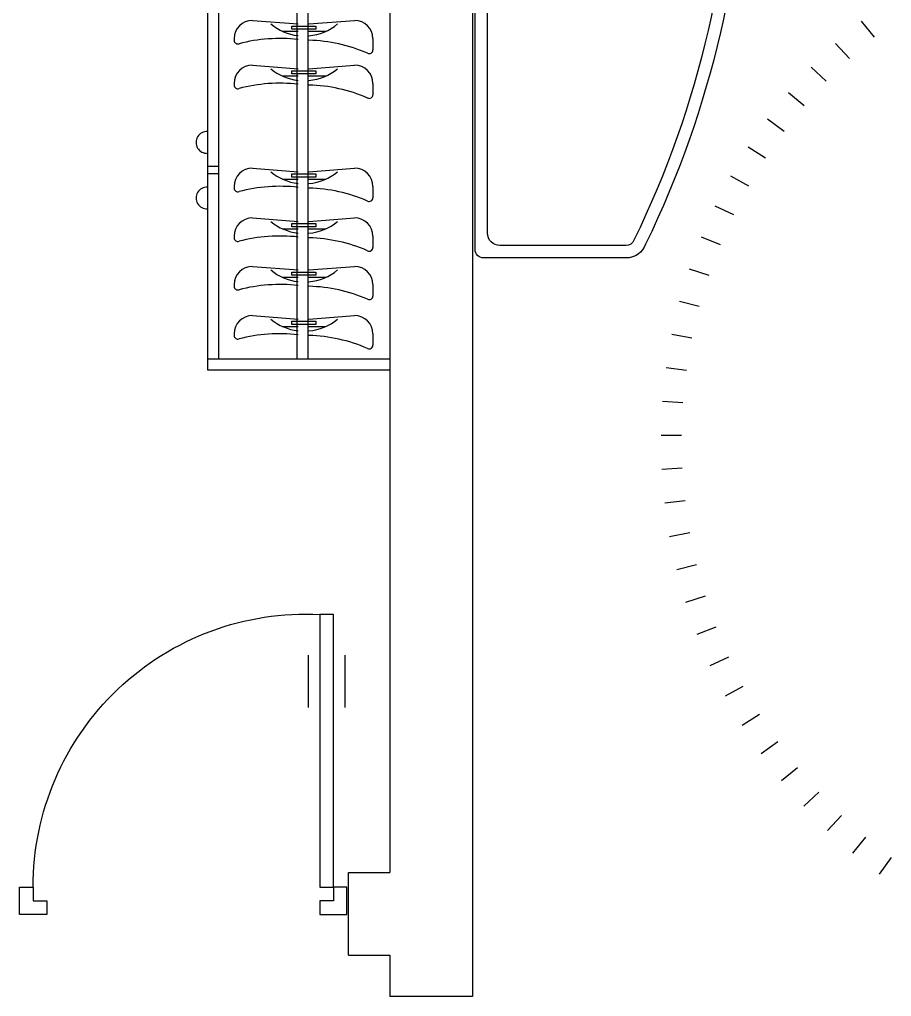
# Model space of a CAD drawing. Header units: millimetres. Extents: x 630 to 33459, y 325 to 36927.
# Drawn here: x 25049 to 27157, y 27395 to 29758 of the extents above; entities that cross this region are included whole.
import ezdxf

# ---------------------------------------------------------------- set-up
doc = ezdxf.new("R2010")
doc.units = ezdxf.units.MM
for name, color, linetype in [('JJ', 8, 'Continuous'), ('PUB_WINDW', 7, 'Continuous'), ('WALL', 255, 'Continuous'), ('WINDOW', 2, 'Continuous')]:
    doc.layers.add(name, color=color, linetype=linetype)
doc.styles.add('DIM_FONT', font='SIMPLEX', dxfattribs={"width": 0.8})
doc.styles.get("Standard").update_dxf_attribs({"font": 'arial.ttf'})

# ---------------------------------------------------------------- blocks, each defined once
blk = doc.blocks.new('YI')
for p, q in [((112.6, 178.4), (143.8, 178.4)), ((72.4, 3.4), (62.6, 128.4)), ((92.4, 3.4), (92.4, 49.7)), ((62.6, -151.6), (72.4, -26.6)), ((92.4, -69.2), (92.4, -26.6)), ((112.6, -201.6), (117.3, -201.6))]:
    blk.add_line(p, q)
blk.add_lwpolyline([(78.3, -43.2), (78.3, 22.3), (86.8, 22.3), (86.8, -43.2)], close=True)
for centre, radius, start, end in [((112.6, 128.4), 50, 90, 180), ((544.7, -7.4), 427.7, 156.4083, 178.5504), ((143.8, 168.4), 10, 332.3808, 90), ((-38.5, -9.7), 143.8, 5.2399, 39.5163), ((-38.5, -9.7), 143.8, 320.4837, 353.2645), ((549.1, -76.4), 436.9, 173.453, 194.8406), ((112.6, -151.6), 50, 180, 270), ((117.3, -191.6), 10, 270, 19.1838)]:
    blk.add_arc(centre, radius, start, end)
blk = doc.blocks.new('YIG')
for p, q in [((500, 1100), (0, 1100)), ((500, 0), (500, 1100)), ((500, 1070), (0, 1070)), ((225.4, 30), (225.4, 1070)), ((225.4, 30), (225.4, 1070)), ((255.4, 30), (255.4, 1070)), ((470, 30), (470, 1070)), ((470, 562.9), (500, 562.9)), ((470, 542.9), (500, 542.9)), ((0, 30), (500, 30)), ((500, 0), (0, 0)), ((0, 0), (500, 0))]:
    blk.add_line(p, q)
for centre in [(501.3, 628.9), (501.3, 476.5)]:
    blk.add_arc(centre, 30, 267.5434, 92.4566)
at = {"rotation": 90}
for p in [(225.4, 888.8), (225.4, 753.9), (225.4, 620.9), (225.4, 484.6), (225.4, 201.9), (225.4, 79.2)]:
    blk.add_blockref('YI', p, dxfattribs=at)
blk = doc.blocks.new('_L15QIU')
blk.add_blockref('YIG', (-255.4, -550))
at = {"style": 'DIM_FONT', "width": 0.8, "flags": 9}
for tag in ['YSIZE', 'XSIZE']:
    blk.add_attdef(tag, (0, 0), '', height=0.5, dxfattribs=at)
blk = doc.blocks.new('_C30KGW')
blk.add_blockref('_L15QIU', (-241.8, 535.6))
at = {"width": 0.8, "flags": 9}
blk.add_attdef('XSIZE', (0, 0), '', height=0.5, dxfattribs=at)
blk = doc.blocks.new('A$C29FB18EA')
at = {"layer": 'JJ'}
for p, q in [((442.1, 970.3), (1.1, 970.3)), ((442.1, 943.8), (1.1, 943.8))]:
    blk.add_line(p, q, dxfattribs=at)
at = {"layer": 'JJ', "extrusion": (0, 0, -1), "xscale": 0.8820000000000001, "yscale": 0.8820000000000001, "zscale": -0.882, "rotation": 180.0000000003423}
blk.add_blockref('_C30KGW', (-439.5, 957.5), dxfattribs=at)
at = {"layer": 'JJ', "style": 'DIM_FONT', "oblique": -180, "text_generation_flag": 4, "width": 0.8, "flags": 9}
for tag in ['YSIZE', 'XSIZE']:
    blk.add_attdef(tag, (1.1, 0), '', height=0.5, rotation=135, dxfattribs=at)
blk = doc.blocks.new('M_A23MCU')
for p, q in [((-0.4541, 0.0807), (-0.4541, 0.9053)), ((-0.4541, 0.9053), (-0.4129, 0.9053)), ((-0.4129, 0.9053), (-0.4129, 0.0807)), ((-0.489, 0.7822), (-0.489, 0.6235)), ((-0.378, 0.7822), (-0.378, 0.6235)), ((-0.4953, -0.0018), (-0.4953, 0.0807)), ((-0.4953, 0.0807), (-0.4541, 0.0807)), ((-0.4129, 0.0807), (-0.4541, 0.0807)), ((-0.4541, 0.0807), (-0.4541, 0.0395)), ((0.4529, 0.0807), (0.4529, 0.0395)), ((0.4941, 0.0807), (0.4529, 0.0807)), ((0.4941, -0.0018), (0.4941, 0.0807)), ((-0.4541, 0.0395), (-0.4129, 0.0395)), ((-0.4129, 0.0395), (-0.4129, -0.0018)), ((0.4117, 0.0395), (0.4117, -0.0018)), ((0.4529, 0.0395), (0.4117, 0.0395)), ((-0.4129, -0.0018), (-0.4953, -0.0018)), ((-0.4953, -0.0018), (-0.4953, -0.0018)), ((0.4117, -0.0018), (0.4941, -0.0018)), ((0.4941, -0.0018), (0.4941, -0.0018))]:
    blk.add_line(p, q)
blk.add_arc((-0.3716, 0.0817), 0.8246, 359.9283, 92.866)
blk = doc.blocks.new('1T4F83聚福元')
at = {"layer": 'JJ'}
for p, q in [((10684.2, 17118.1, -1600), (10715.7, 17079.9, -1600)), ((10622.1, 17064.5, -1600), (10656, 17028.4, -1600)), ((10563.5, 17007.1, -1600), (10599.6, 16973.1, -1600)), ((10508.7, 16946.1, -1600), (10546.8, 16914.5, -1600)), ((10457.7, 16881.8, -1600), (10497.8, 16852.6, -1600)), ((10410.9, 16814.4, -1600), (10452.8, 16787.8, -1600)), ((10368.5, 16744.2, -1600), (10411.9, 16720.3, -1600)), ((10330.5, 16671.5, -1600), (10375.3, 16650.4, -1600)), ((10297.2, 16596.5, -1600), (10343.2, 16578.3, -1600)), ((10268.6, 16519.6, -1600), (10315.7, 16504.3, -1600)), ((10244.9, 16441.1, -1600), (10292.9, 16428.8, -1600)), ((10226.2, 16361.2, -1600), (10274.9, 16352, -1600)), ((10212.6, 16280.4, -1600), (10261.8, 16274.1, -1600)), ((10204.1, 16198.8, -1600), (10253.5, 16195.7, -1600)), ((10200.7, 16116.8, -1600), (10250.2, 16116.8, -1600)), ((10202.4, 16034.8, -1600), (10251.9, 16037.9, -1600)), ((10209.3, 15953.1, -1600), (10258.5, 15959.3, -1600)), ((10221.3, 15871.9, -1600), (10270, 15881.2, -1600)), ((10238.4, 15791.7, -1600), (10286.4, 15804, -1600)), ((10260.5, 15712.7, -1600), (10307.6, 15728, -1600)), ((10287.5, 15635.2, -1600), (10333.6, 15653.5, -1600)), ((10319.4, 15559.6, -1600), (10364.2, 15580.7, -1600)), ((10355.9, 15486.2, -1600), (10399.3, 15510.1, -1600)), ((10396.9, 15415.2, -1600), (10438.7, 15441.7, -1600)), ((10442.3, 15346.9, -1600), (10482.4, 15376, -1600)), ((10492, 15281.5, -1600), (10530.1, 15313.1, -1600)), ((10545.6, 15219.5, -1600), (10581.7, 15253.4, -1600)), ((10603, 15160.9, -1600), (10636.9, 15197, -1600)), ((10664, 15106, -1600), (10695.6, 15144.2, -1600)), ((10728.3, 15055.1, -1600), (10757.4, 15095.2, -1600))]:
    blk.add_line(p, q, dxfattribs=at)
at = {"layer": 'JJ', "linetype": 'Continuous'}
for points in [[(9771.1, 16545.6, -0.414214), (9751.1, 16565.6), (9751.1, 18681.1, -0.414214), (9771.1, 18701.1), (10116, 18701.1, -0.317139), (10163.1, 18667.9, -0.230647), (10163.1, 16578.8, -0.317139), (10116, 16545.6)], [(9781.1, 16605.6), (9781.1, 18641.1, -0.414214), (9811.1, 18671.1), (10116, 18671.1, -0.317139), (10134.9, 18657.8, -0.231209), (10134.9, 16588.9, -0.317139), (10116, 16575.6), (9811.1, 16575.6, -0.414214)]]:
    blk.add_lwpolyline(points, format="xyb", close=True, dxfattribs=at)
at = {"layer": 'WALL'}
for p, q in [((9545.1, 18759.3), (9545.1, 15059.3)), ((9745.1, 18759.3), (9745.1, 14859.3)), ((9445.1, 15059.3), (9545.1, 15059.3)), ((9445.1, 14859.3), (9445.1, 15059.3)), ((9445.1, 14859.3), (9545.1, 14859.3)), ((9545.1, 14859.3), (9545.1, 14759.3)), ((9745.1, 14859.3), (9745.1, 14859.3)), ((9745.1, 14859.3), (9745.1, 14759.3)), ((9745.1, 14759.3), (9545.1, 14759.3))]:
    blk.add_line(p, q, dxfattribs=at)
at = {"xscale": -1}
blk.add_blockref('A$C29FB18EA', (9546.2, 16275.1), dxfattribs=at)
at = {"layer": 'WINDOW', "xscale": 800, "yscale": -800, "zscale": 800, "rotation": 180}
blk.add_blockref('M_A23MCU', (9045.1, 14959.3), dxfattribs=at)
at = {"layer": 'JJ', "oblique": -180, "text_generation_flag": 4, "width": 0.8, "flags": 9}
blk.add_attdef('XSIZE', (12307.9, 14297.8), '', height=0.441, rotation=90, dxfattribs=at)
at = {"layer": 'JJ', "style": 'DIM_FONT', "oblique": -180, "text_generation_flag": 4, "width": 0.8, "flags": 9}
for tag in ['XSIZE', 'YSIZE']:
    blk.add_attdef(tag, (12780.2, 14084.5), '', height=0.441, rotation=90, dxfattribs=at)

msp = doc.modelspace()

# ---------------------------------------------------------------- block references
at = {"layer": 'PUB_WINDW'}
msp.add_blockref('1T4F83聚福元', (16399.4, 12636.2), dxfattribs=at)

doc.saveas('drawing.dxf')
